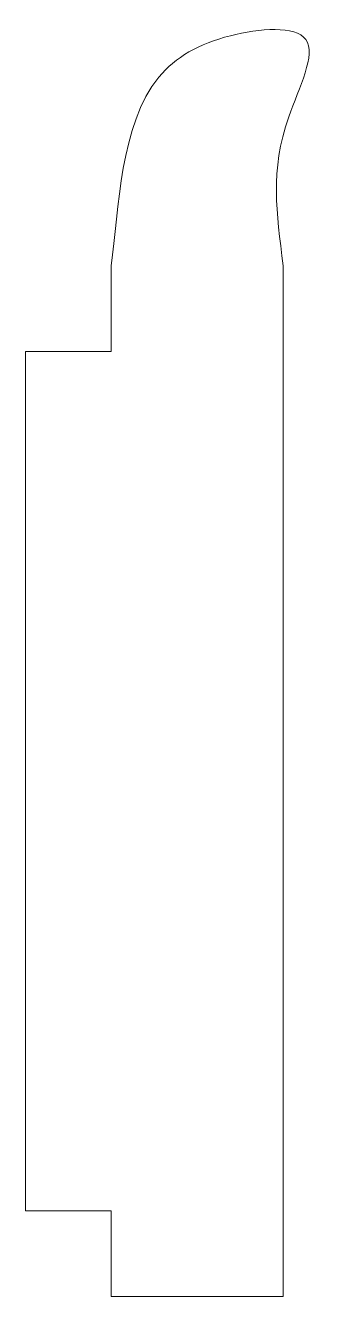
# Model space of a CAD drawing. Header units: inches. Extents: x -0.25 to 0.17, y -0.75 to 1.1.
import ezdxf

# ---------------------------------------------------------------- set-up
doc = ezdxf.new("R2010")
doc.units = ezdxf.units.IN
doc.header["$MEASUREMENT"] = 0

msp = doc.modelspace()

# ---------------------------------------------------------------- linework, layer by layer
at = {"color": 7, "linetype": 'Continuous', "lineweight": 15}
for p, q in [((-0.125, 0.625), (-0.125, 0.75)), ((0.125, 0.75), (0.125, -0.75)), ((-0.125, 0.625), (-0.25, 0.625)), ((-0.25, -0.625), (-0.25, 0.625)), ((-0.125, -0.625), (-0.25, -0.625)), ((-0.125, -0.625), (-0.125, -0.75)), ((-0.125, -0.75), (0.125, -0.75))]:
    msp.add_line(p, q, dxfattribs=at)
msp.add_open_spline([(-0.125, 0.75), (-0.1138, 0.8319), (-0.112, 1.0075), (0.0331, 1.0907), (0.1982, 1.1042), (0.0998, 0.9167), (0.116, 0.8292), (0.125, 0.75)], degree=3, knots=[0, 0, 0, 0, 0.335744, 0.477587, 0.606965, 0.742564, 1, 1, 1, 1], dxfattribs=at)

doc.saveas('drawing.dxf')
